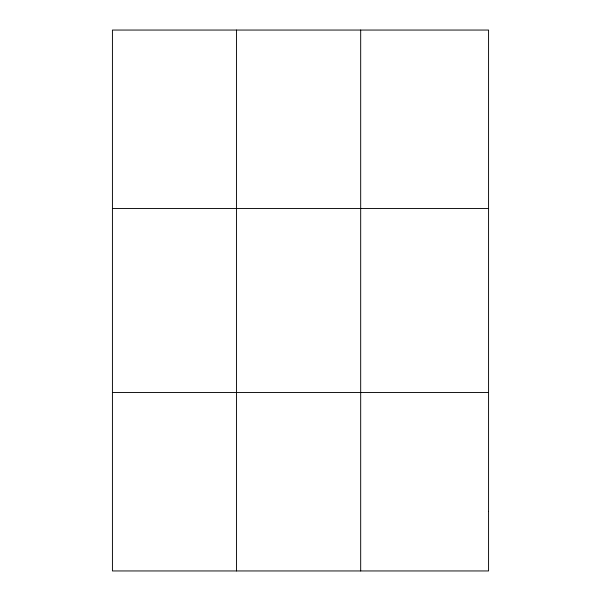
<?xml version="1.0" encoding="UTF-8"?>
<svg xmlns="http://www.w3.org/2000/svg" width="601" height="601" viewBox="0 0 601 601"><rect width="100%" height="100%" fill="white"/><g stroke="black" fill="none" stroke-linecap="round" stroke-linejoin="round"><path stroke-width="0.9" d="M236.554 570.95L236.554 30.05M360.683 570.95L360.683 30.05M112.425 208.547L488.575 208.547M112.425 392.453L488.575 392.453M488.575 511.451L488.575 570.95L112.425 570.95L112.425 30.05L488.575 30.05L488.575 511.451"/></g></svg>
